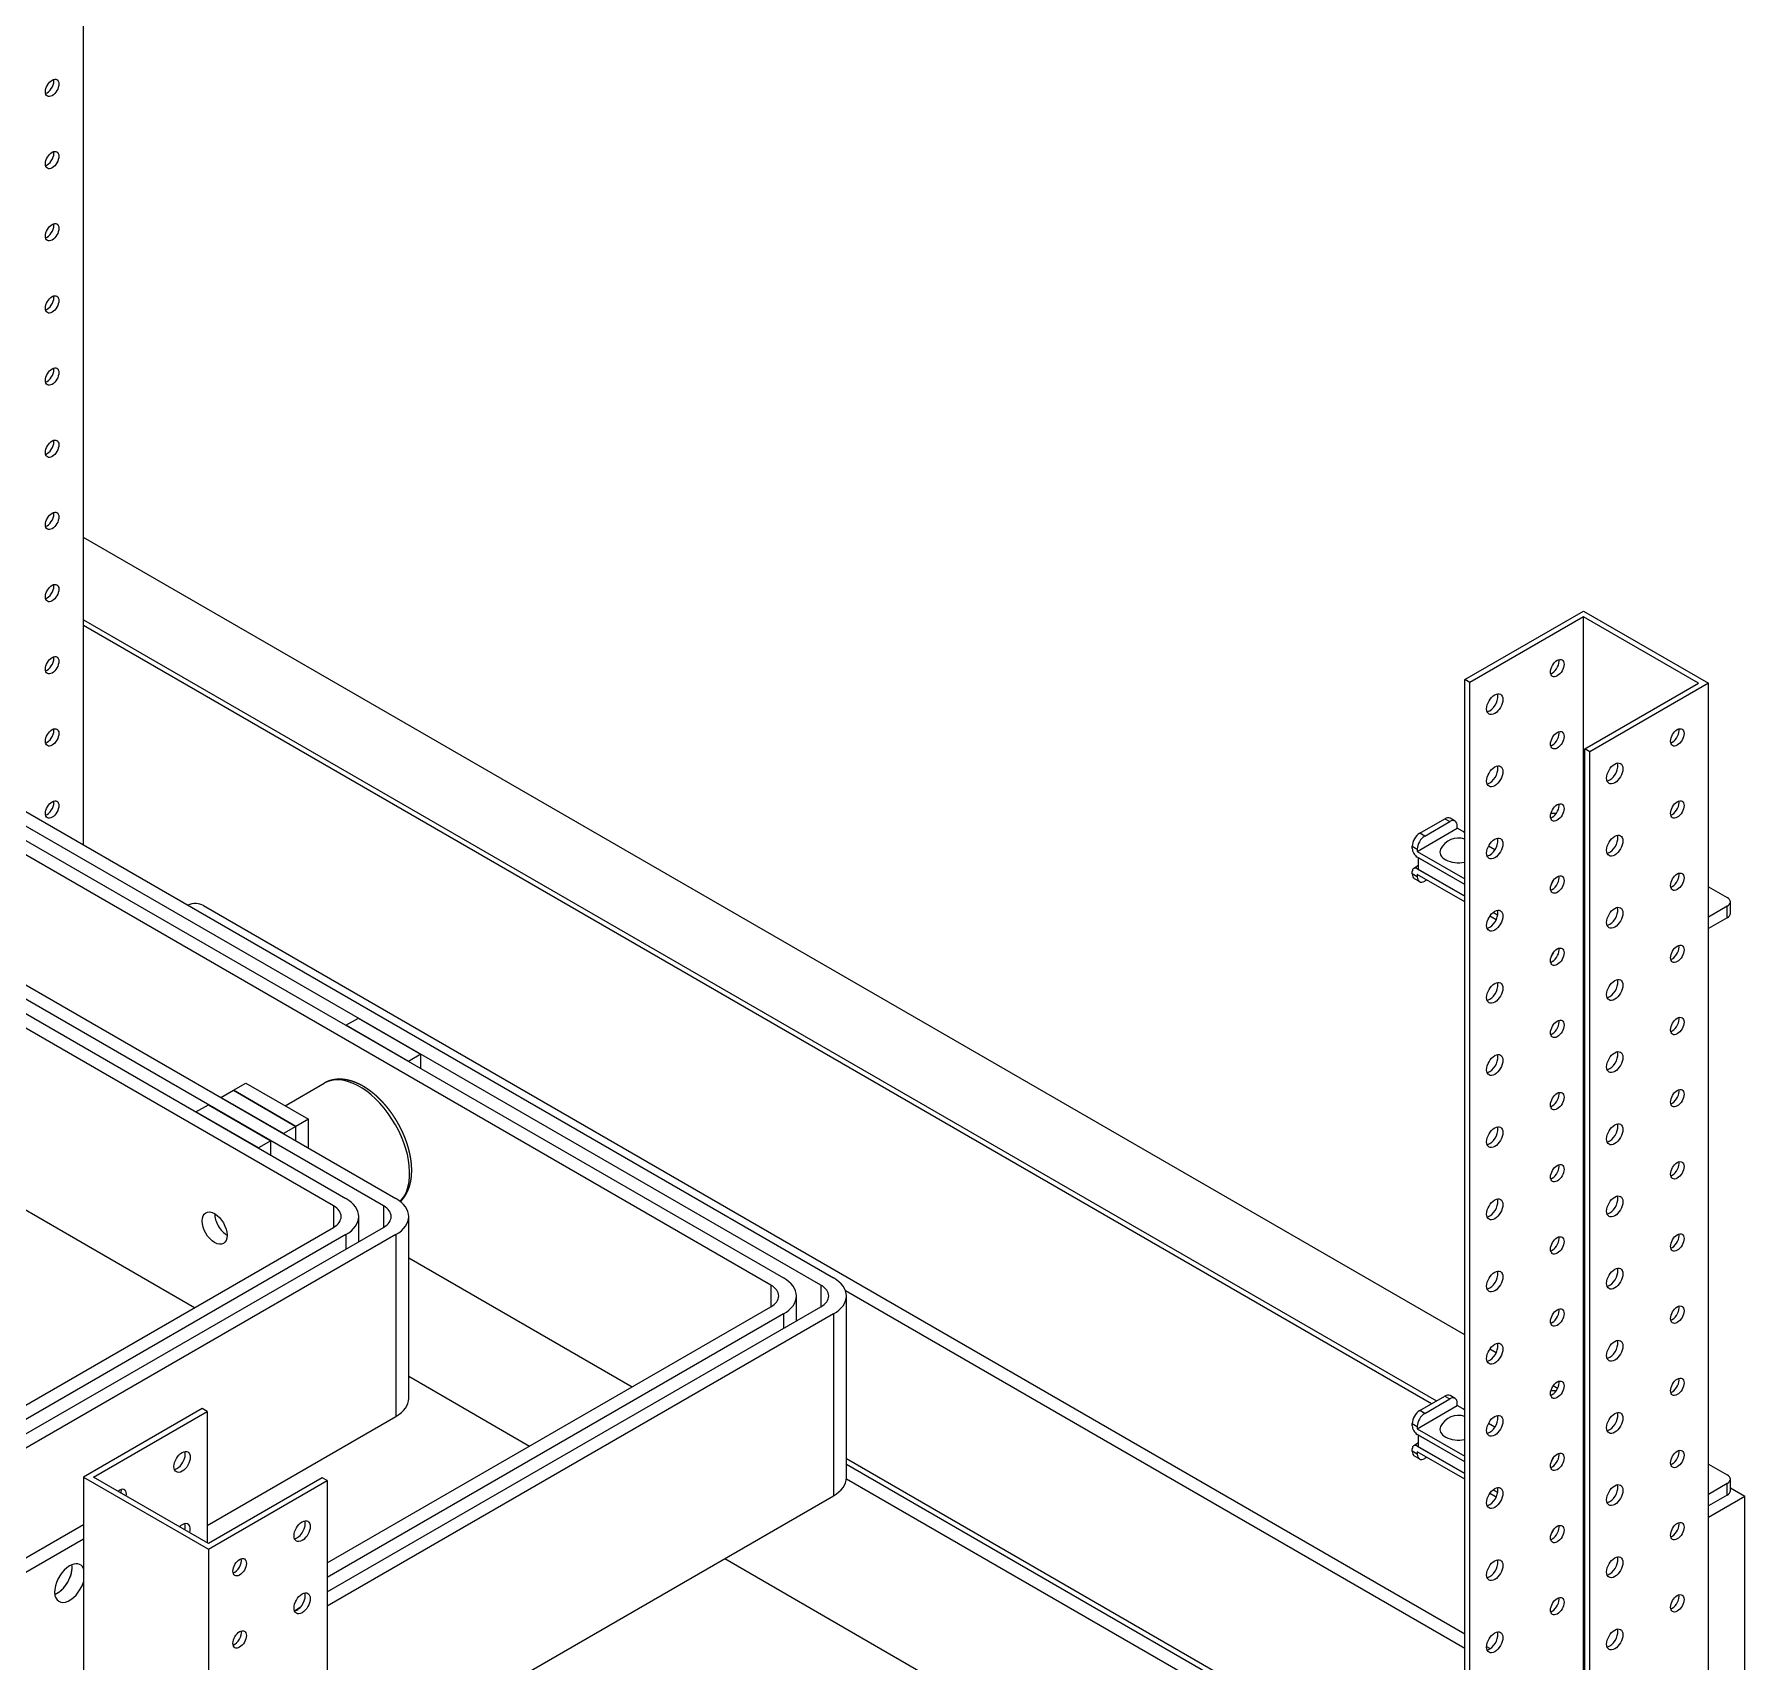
# Model space of a CAD drawing. Header units: millimetres. Extents: x -116965 to 323937, y 291661 to 566926.
# Drawn here: x -24650.4 to -24374, y 315174.1 to 315437.2 of the extents above; entities that cross this region are included whole.
import ezdxf

# ---------------------------------------------------------------- set-up
doc = ezdxf.new("R2010")
doc.units = ezdxf.units.MM
doc.layers.add('ALPHA', color=255, linetype='Continuous')

msp = doc.modelspace()

# ---------------------------------------------------------------- linework, layer by layer
at = {"layer": 'ALPHA'}
for p, q in [((-24642.467477, 315306.172507), (-24642.467477, 315483.935477)), ((-24419.223765, 315226.972339), (-24642.467477, 315355.862156)), ((-24419.223765, 315332.88361), (-24400.030867, 315343.964635)), ((-24400.030867, 315343.031496), (-24418.415643, 315332.41704)), ((-24400.030867, 315343.964635), (-24379.827816, 315332.300398)), ((-24400.030867, 315013.633447), (-24400.030867, 315343.031496)), ((-24381.44406, 315332.300398), (-24400.030867, 315343.031496)), ((-24642.467477, 315342.564926), (-24423.789654, 315216.311227)), ((-24424.597776, 315215.844657), (-24642.467477, 315341.631788)), ((-24740.849145, 315334.979021), (-24591.95985, 315249.017747)), ((-24744.889755, 315332.646174), (-24600.04107, 315249.017747)), ((-24593.980155, 315247.851323), (-24742.728029, 315333.730948)), ((-24419.223765, 315003.135634), (-24419.223765, 315332.88361)), ((-24418.415643, 315332.41704), (-24419.223765, 315332.88361)), ((-24418.415643, 315003.602203), (-24418.415643, 315332.41704)), ((-24399.828836, 315321.685942), (-24381.44406, 315332.300398)), ((-24379.827816, 315332.300398), (-24399.020714, 315321.219373)), ((-24379.827816, 314865.730923), (-24379.827816, 315332.300398)), ((-24602.061376, 315247.851323), (-24746.768639, 315331.398101)), ((-24399.020714, 315321.219373), (-24399.828836, 315321.685942)), ((-24399.828836, 314855.116468), (-24399.828836, 315321.685942)), ((-24399.020714, 314854.649898), (-24399.020714, 315321.219373)), ((-24672.498234, 315318.845078), (-24529.330392, 315236.187086)), ((-24523.269477, 315235.020663), (-24668.780872, 315319.031706)), ((-24666.760567, 315320.19813), (-24521.249172, 315236.187086)), ((-24531.350697, 315235.020663), (-24674.518539, 315317.678654)), ((-24426.496863, 315308.062114), (-24422.456253, 315310.394961)), ((-24425.688741, 315307.595544), (-24421.648131, 315309.928392)), ((-24422.456253, 315310.394961), (-24421.648131, 315309.928392)), ((-24420.790988, 315310.013298), (-24421.59911, 315310.479868)), ((-24426.900924, 315305.122726), (-24420.435948, 315308.855282)), ((-24425.688741, 315307.595544), (-24426.496863, 315308.062114)), ((-24420.435948, 315308.855282), (-24420.435948, 315309.228537)), ((-24419.223765, 315308.155428), (-24420.435948, 315308.855282)), ((-24419.425795, 315308.27207), (-24419.223765, 315308.388712)), ((-24427.709046, 315305.962551), (-24426.900924, 315305.495982)), ((-24427.709046, 315305.589296), (-24427.709046, 315305.962551)), ((-24426.900924, 315305.495982), (-24426.900924, 315305.122726)), ((-24426.900924, 315305.122726), (-24419.223765, 315300.690316)), ((-24414.361109, 315305.347972), (-24415.399109, 315305.947261)), ((-24427.709046, 315301.483484), (-24427.709046, 315301.85674)), ((-24426.900924, 315301.016915), (-24427.709046, 315301.483484)), ((-24426.698894, 315302.82647), (-24427.472353, 315302.379914)), ((-24419.223765, 315299.757177), (-24426.900924, 315304.189587)), ((-24426.900924, 315302.323309), (-24426.698894, 315302.439952)), ((-24426.900924, 315302.323309), (-24419.223765, 315297.890899)), ((-24426.698894, 315302.206667), (-24426.698894, 315304.072945)), ((-24419.223765, 315299.757177), (-24426.698894, 315304.072945)), ((-24419.223765, 315297.890899), (-24426.698894, 315302.206667)), ((-24426.545884, 315300.232154), (-24427.354006, 315300.698723)), ((-24419.223765, 315296.95776), (-24426.900924, 315301.39017)), ((-24426.900924, 315301.39017), (-24426.900924, 315301.016915)), ((-24425.365492, 315300.503688), (-24425.688741, 315300.317061)), ((-24405.110832, 315300.007322), (-24405.139309, 315300.023763)), ((-24379.827816, 315299.40725), (-24376.797358, 315297.657615)), ((-24623.078496, 315296.364248), (-24419.223765, 315178.668664)), ((-24376.797358, 315296.257906), (-24379.827816, 315294.508271)), ((-24376.797358, 315294.391628), (-24376.797358, 315296.257906)), ((-24376.295255, 315295.091482), (-24376.295255, 315296.95776)), ((-24414.159079, 315294.033662), (-24415.197078, 315294.632952)), ((-24413.898885, 315294.816578), (-24414.64915, 315295.249744)), ((-24414.64915, 315295.249744), (-24413.898885, 315294.816578)), ((-24376.797358, 315294.391628), (-24379.827816, 315292.641993)), ((-24600.04107, 315277.011915), (-24598.020765, 315278.178339)), ((-24589.939545, 315271.179797), (-24600.04107, 315277.011915)), ((-24598.020765, 315278.178339), (-24587.91924, 315272.346221)), ((-24587.91924, 315272.346221), (-24589.939545, 315271.179797)), ((-24587.91924, 315270.013373), (-24587.91924, 315272.346221)), ((-24620.244121, 315265.347678), (-24618.223816, 315266.514102)), ((-24618.223816, 315266.514102), (-24616.203511, 315267.680526)), ((-24618.223816, 315266.514102), (-24608.122291, 315260.681984)), ((-24608.122291, 315260.681984), (-24618.223816, 315266.514102)), ((-24616.203511, 315267.680526), (-24606.101986, 315261.848407)), ((-24609.853398, 315264.014286), (-24603.533021, 315267.663358)), ((-24624.284731, 315263.014831), (-24622.264426, 315264.181255)), ((-24614.183206, 315257.182713), (-24624.284731, 315263.014831)), ((-24622.264426, 315264.181255), (-24612.162901, 315258.349136)), ((-24610.142596, 315259.51556), (-24620.244121, 315265.347678)), ((-24608.122291, 315260.681984), (-24610.142596, 315259.51556)), ((-24606.101986, 315261.848407), (-24608.122291, 315260.681984)), ((-24608.122291, 315258.349136), (-24608.122291, 315260.681984)), ((-24608.122291, 315258.349136), (-24608.122291, 315260.681984)), ((-24606.101986, 315257.182713), (-24606.101986, 315261.848407)), ((-24612.162901, 315258.349136), (-24614.183206, 315257.182713)), ((-24612.162901, 315256.016289), (-24612.162901, 315258.349136)), ((-24660.578434, 315252.242285), (-24624.486762, 315231.404749)), ((-24602.061376, 315247.851323), (-24602.061376, 315244.352052)), ((-24593.980155, 315247.851323), (-24593.980155, 315244.352052)), ((-24670.549718, 315204.810289), (-24602.061376, 315244.352052)), ((-24666.509108, 315202.477442), (-24593.980155, 315244.352052)), ((-24597.948976, 315242.060652), (-24597.948976, 315246.101688)), ((-24589.867756, 315216.707811), (-24589.867756, 315246.101688)), ((-24600.04107, 315243.185628), (-24668.529413, 315203.643865)), ((-24591.95985, 315243.185628), (-24664.488803, 315201.311018)), ((-24600.04107, 315243.185628), (-24600.04107, 315240.852781)), ((-24591.95985, 315243.185628), (-24591.95985, 315213.791751)), ((-24589.867756, 315239.411625), (-24553.776084, 315218.574089)), ((-24531.350697, 315235.020663), (-24531.350697, 315231.521391)), ((-24527.238298, 315229.229992), (-24527.238298, 315233.271027)), ((-24523.269477, 315235.020663), (-24523.269477, 315231.521391)), ((-24519.316819, 315234.138303), (-24419.223765, 315176.349551)), ((-24519.157078, 315203.87715), (-24519.157078, 315233.271027)), ((-24603.071528, 315185.447656), (-24523.269477, 315231.521391)), ((-24603.071528, 315190.113351), (-24531.350697, 315231.521391)), ((-24521.249172, 315230.354968), (-24603.071528, 315183.114808)), ((-24529.330392, 315230.354968), (-24603.071528, 315187.780503)), ((-24529.330392, 315230.354968), (-24529.330392, 315228.02212)), ((-24521.249172, 315230.354968), (-24521.249172, 315200.961091)), ((-24414.159079, 315224.048241), (-24415.197078, 315224.64753)), ((-24589.867756, 315220.282276), (-24570.342586, 315209.009414)), ((-24404.215828, 315218.307503), (-24404.937278, 315218.724032)), ((-24426.496863, 315214.748219), (-24422.456253, 315217.081066)), ((-24425.688741, 315214.281649), (-24421.648131, 315216.614497)), ((-24422.456253, 315217.081066), (-24421.648131, 315216.614497)), ((-24420.790988, 315216.699403), (-24421.59911, 315217.165973)), ((-24420.435948, 315215.541387), (-24420.435948, 315215.914643)), ((-24623.274579, 315215.074817), (-24642.467477, 315203.993792)), ((-24640.851233, 315203.993792), (-24622.466457, 315214.608248)), ((-24622.466457, 315214.608248), (-24623.274579, 315215.074817)), ((-24622.466457, 315214.608248), (-24622.466457, 315193.379337)), ((-24622.466457, 315196.178754), (-24591.95985, 315213.791751)), ((-24426.900924, 315211.808831), (-24420.435948, 315215.541387)), ((-24425.688741, 315214.281649), (-24426.496863, 315214.748219)), ((-24419.223765, 315214.841533), (-24420.435948, 315215.541387)), ((-24419.425795, 315214.958175), (-24419.223765, 315215.074817)), ((-24427.709046, 315212.648656), (-24426.900924, 315212.182087)), ((-24427.709046, 315212.275401), (-24427.709046, 315212.648656)), ((-24426.900924, 315212.182087), (-24426.900924, 315211.808831)), ((-24426.900924, 315211.808831), (-24419.223765, 315207.376421)), ((-24419.223765, 315206.443282), (-24426.900924, 315210.875692)), ((-24426.698894, 315208.892772), (-24426.698894, 315210.75905)), ((-24419.223765, 315206.443282), (-24426.698894, 315210.75905)), ((-24414.361109, 315212.034077), (-24415.399109, 315212.633366)), ((-24427.709046, 315208.169589), (-24427.709046, 315208.542845)), ((-24426.900924, 315207.70302), (-24427.709046, 315208.169589)), ((-24426.698894, 315209.512575), (-24427.472353, 315209.066019)), ((-24426.900924, 315209.009414), (-24426.698894, 315209.126057)), ((-24426.900924, 315209.009414), (-24419.223765, 315204.577004)), ((-24419.223765, 315203.643865), (-24426.900924, 315208.076275)), ((-24426.900924, 315208.076275), (-24426.900924, 315207.70302)), ((-24419.223765, 315204.577004), (-24426.698894, 315208.892772)), ((-24519.157078, 315206.985046), (-24425.28468, 315152.787793)), ((-24519.157078, 315206.051907), (-24425.28468, 315151.854654)), ((-24426.545884, 315206.918259), (-24427.354006, 315207.384828)), ((-24425.365492, 315207.189793), (-24425.688741, 315207.003166)), ((-24405.110832, 315206.693427), (-24405.139309, 315206.709868)), ((-24379.827816, 315206.093355), (-24376.797358, 315204.34372)), ((-24642.467477, 315203.993792), (-24622.264426, 315192.329556)), ((-24642.467477, 315203.993792), (-24642.467477, 314737.424318)), ((-24622.264426, 315193.262695), (-24640.851233, 315203.993792)), ((-24603.87965, 315203.87715), (-24622.264426, 315193.262695)), ((-24622.264426, 315192.329556), (-24603.071528, 315203.410581)), ((-24603.071528, 315203.410581), (-24603.87965, 315203.87715)), ((-24603.071528, 315203.410581), (-24603.071528, 314736.841106)), ((-24519.162136, 315203.72198), (-24432.153718, 315153.487647)), ((-24413.898885, 315201.502683), (-24414.64915, 315201.935849)), ((-24414.64915, 315201.935849), (-24413.898885, 315201.502683)), ((-24376.797358, 315202.944011), (-24379.827816, 315201.194376)), ((-24376.797358, 315201.077733), (-24376.797358, 315202.944011)), ((-24376.295255, 315201.777587), (-24376.295255, 315203.643865)), ((-24373.968931, 315200.844448), (-24376.295255, 315202.187553)), ((-24590.545636, 315160.952758), (-24521.249172, 315200.961091)), ((-24414.159079, 315200.719768), (-24415.197078, 315201.319057)), ((-24376.797358, 315201.077733), (-24379.827816, 315199.328098)), ((-24373.968931, 315200.844448), (-24379.827816, 315197.46182)), ((-24373.968931, 314924.16875), (-24373.968931, 315200.844448)), ((-24642.467477, 315196.295396), (-24664.488803, 315183.581378)), ((-24642.467477, 315193.962549), (-24662.468498, 315182.414954)), ((-24622.264426, 315192.329556), (-24622.264426, 314725.760081)), ((-24538.825826, 315190.813205), (-24483.267436, 315158.736553)), ((-24608.361628, 315182.393415), (-24607.415184, 315182.939845)), ((-24415.685393, 315176.625784), (-24415.096872, 315176.286001))]:
    msp.add_line(p, q, dxfattribs=at)
for centre in [(-24420.233917, 315304.059823), (-24420.233917, 315210.745928)]:
    msp.add_arc(centre, 3.216071, 71.69380052, 153.81037469, dxfattribs=at)
for centre, major_axis, start_param, end_param in [((-24647.51824, 315428.530352), (0.771429, 1.336153), 2.3561944902, 8.6393797974), ((-24648.326362, 315428.996922), (0.771429, 1.336153), 3.926990817, 5.7318997087), ((-24648.326362, 315428.996922), (0.771429, 1.336153), 3.692878252, 3.926990817), ((-24647.51824, 315416.866115), (0.771429, 1.336153), 2.3561944902, 8.6393797974), ((-24648.326362, 315417.332685), (0.771429, 1.336153), 3.926990817, 5.7318997087), ((-24648.326362, 315417.332685), (0.771429, 1.336153), 3.692878252, 3.926990817), ((-24647.51824, 315405.201878), (0.771429, 1.336153), 2.3561944902, 8.6393797974), ((-24648.326362, 315405.668448), (0.771429, 1.336153), 3.926990817, 5.7318997087), ((-24648.326362, 315405.668448), (0.771429, 1.336153), 3.692878252, 3.926990817), ((-24647.51824, 315393.537642), (0.771429, 1.336153), 2.3561944902, 8.6393797974), ((-24648.326362, 315394.004211), (0.771429, 1.336153), 3.692878252, 3.926990817), ((-24648.326362, 315394.004211), (0.771429, 1.336153), 3.926990817, 5.7318997087), ((-24647.51824, 315381.873405), (0.771429, 1.336153), 2.3561944902, 8.6393797974), ((-24648.326362, 315382.339974), (0.771429, 1.336153), 3.926990817, 5.7318997087), ((-24648.326362, 315382.339974), (0.771429, 1.336153), 3.692878252, 3.926990817), ((-24647.51824, 315370.209168), (0.771429, 1.336153), 2.3561944902, 8.6393797974), ((-24648.326362, 315370.675737), (0.771429, 1.336153), 3.926990817, 5.7318997087), ((-24648.326362, 315370.675737), (0.771429, 1.336153), 3.692878252, 3.926990817), ((-24647.51824, 315358.544931), (0.771429, 1.336153), 2.3561944902, 8.6393797974), ((-24648.326362, 315359.0115), (0.771429, 1.336153), 3.926990817, 5.7318997087), ((-24648.326362, 315359.0115), (0.771429, 1.336153), 3.692878252, 3.926990817), ((-24647.51824, 315346.880694), (0.771429, 1.336153), 2.3561944902, 8.6393797974), ((-24648.326362, 315347.347264), (0.771429, 1.336153), 3.692878252, 3.926990817), ((-24648.326362, 315347.347264), (0.771429, 1.336153), 3.926990817, 5.7318997087), ((-24647.51824, 315335.216457), (0.771429, 1.336153), 2.3561944902, 8.6393797974), ((-24648.326362, 315335.683027), (0.771429, 1.336153), 3.926990817, 5.7318997087), ((-24404.273507, 315334.749888), (0.771429, 1.336153), 2.3561944902, 8.6393797974), ((-24405.081629, 315335.216457), (0.771429, 1.336153), 3.926990817, 5.7318997087), ((-24648.326362, 315335.683027), (0.771429, 1.336153), 3.692878252, 3.926990817), ((-24405.081629, 315335.216457), (0.771429, 1.336153), 3.692878252, 3.926990817), ((-24414.375033, 315328.917769), (0.928571, 1.608333), 2.3561944902, 8.6393797974), ((-24415.183155, 315329.384339), (0.928571, 1.608333), 3.926990817, 5.8329886172), ((-24415.183155, 315329.384339), (0.928571, 1.608333), 3.5917893435, 3.926990817), ((-24647.51824, 315323.55222), (0.771429, 1.336153), 2.3561944902, 8.6393797974), ((-24648.326362, 315324.01879), (0.771429, 1.336153), 3.926990817, 5.7318997087), ((-24404.273507, 315323.085651), (0.771429, 1.336153), 2.3561944902, 8.6393797974), ((-24405.081629, 315323.55222), (0.771429, 1.336153), 3.926990817, 5.7318997087), ((-24384.878578, 315323.55222), (0.771429, 1.336153), 2.3561944902, 8.6393797974), ((-24385.6867, 315324.01879), (0.771429, 1.336153), 3.926990817, 5.7318997087), ((-24648.326362, 315324.01879), (0.771429, 1.336153), 3.692878252, 3.926990817), ((-24405.081629, 315323.55222), (0.771429, 1.336153), 3.692878252, 3.926990817), ((-24385.6867, 315324.01879), (0.771429, 1.336153), 3.692878252, 3.926990817), ((-24414.375033, 315317.253532), (0.928571, 1.608333), 2.3561944902, 8.6393797974), ((-24415.183155, 315317.720102), (0.928571, 1.608333), 3.926990817, 5.8329886172), ((-24394.980104, 315317.720102), (0.928571, 1.608333), 2.3561944902, 8.6393797974), ((-24395.788226, 315318.186671), (0.928571, 1.608333), 3.926990817, 5.8329886172), ((-24415.183155, 315317.720102), (0.928571, 1.608333), 3.5917893435, 3.926990817), ((-24395.788226, 315318.186671), (0.928571, 1.608333), 3.5917893435, 3.926990817), ((-24647.51824, 315311.887983), (0.771429, 1.336153), 2.3561944902, 8.6393797974), ((-24648.326362, 315312.354553), (0.771429, 1.336153), 3.926990817, 5.7318997087), ((-24404.273507, 315311.421414), (0.771429, 1.336153), 2.3561944902, 8.6393797974), ((-24405.081629, 315311.887983), (0.771429, 1.336153), 3.926990817, 5.7318997087), ((-24384.878578, 315311.887983), (0.771429, 1.336153), 2.3561944902, 8.6393797974), ((-24385.6867, 315312.354553), (0.771429, 1.336153), 3.926990817, 5.7318997087), ((-24648.326362, 315312.354553), (0.771429, 1.336153), 3.692878252, 3.926990817), ((-24422.456253, 315308.995253), (0.857143, 1.484615), 0, 0.7853981634), ((-24421.648131, 315308.528683), (0.857143, 1.484615), 5.4977871438, 7.0685834706), ((-24405.081629, 315311.887983), (0.771429, 1.336153), 3.692878252, 3.926990817), ((-24405.687721, 315303.83966), (-12.857143, 0), 4.6158256164, 4.6821472164), ((-24385.6867, 315312.354553), (0.771429, 1.336153), 3.692878252, 3.926990817), ((-24426.496863, 315306.662405), (0.857143, 1.484615), 0.7853981634, 2.3561944902), ((-24425.688741, 315306.195836), (0.857143, 1.484615), 0.7853981634, 2.3561944902), ((-24414.375033, 315305.589296), (0.928571, 1.608333), 2.3561944902, 8.6393797974), ((-24415.183155, 315306.055865), (0.928571, 1.608333), 3.926990817, 5.8329886172), ((-24394.980104, 315306.055865), (0.928571, 1.608333), 2.3561944902, 8.6393797974), ((-24395.788226, 315306.522435), (0.928571, 1.608333), 3.926990817, 5.8329886172), ((-24426.900924, 315305.122726), (-0.571429, 0.989743), 0.7853981634, 2.3561944902), ((-24420.233917, 315305.006084), (-3, 0), 6.0065067037, 8.1974102982), ((-24415.183155, 315306.055865), (0.928571, 1.608333), 3.5917893435, 3.926990817), ((-24395.788226, 315306.522435), (0.928571, 1.608333), 3.5917893435, 3.926990817), ((-24426.900924, 315301.39017), (-0.571429, 0.989743), 5.4977871438, 7.0685834706), ((-24426.496863, 315302.183338), (0.857143, 1.484615), 2.3561944902, 3.1415926536), ((-24384.878578, 315300.223747), (0.771429, 1.336153), 2.3561944902, 8.6393797974), ((-24385.6867, 315300.690316), (0.771429, 1.336153), 3.926990817, 5.7318997087), ((-24425.688741, 315301.716769), (0.857143, 1.484615), 2.3561944902, 3.926990817), ((-24404.273507, 315299.757177), (0.771429, 1.336153), 2.3561944902, 8.6393797974), ((-24405.081629, 315300.223747), (0.771429, 1.336153), 3.692878252, 3.926990817), ((-24405.889751, 315300.690316), (0.885714, 1.534102), 4.5048673228, 4.919910638), ((-24405.081629, 315300.223747), (0.771429, 1.336153), 3.926990817, 5.7318997087), ((-24385.6867, 315300.690316), (0.771429, 1.336153), 3.692878252, 3.926990817), ((-24626.507067, 315290.425788), (3.428571, 5.93846), 0, 0.6006685985), ((-24394.980104, 315294.391628), (0.928571, 1.608333), 2.3561944902, 8.6393797974), ((-24395.788226, 315294.858198), (0.928571, 1.608333), 3.926990817, 5.8329886172), ((-24378.009541, 315296.95776), (-1.714286, 0), 2.3561944902, 3.926990817), ((-24414.375033, 315293.925059), (0.928571, 1.608333), 2.3561944902, 8.6393797974), ((-24415.183155, 315294.391628), (0.928571, 1.608333), 3.926990817, 5.8329886172), ((-24395.788226, 315294.858198), (0.928571, 1.608333), 3.5917893435, 3.926990817), ((-24378.009541, 315295.091482), (-1.714286, 0), 2.3561944902, 3.1415926536), ((-24415.183155, 315294.391628), (0.928571, 1.608333), 3.5917893435, 3.926990817), ((-24404.273507, 315288.09294), (0.771429, 1.336153), 2.3561944902, 8.6393797974), ((-24405.889751, 315289.026079), (0.885714, 1.534102), 4.5048673228, 4.919910638), ((-24405.081629, 315288.55951), (0.771429, 1.336153), 3.926990817, 5.7318997087), ((-24384.878578, 315288.55951), (0.771429, 1.336153), 2.3561944902, 8.6393797974), ((-24385.6867, 315289.026079), (0.771429, 1.336153), 3.692878252, 3.926990817), ((-24385.6867, 315289.026079), (0.771429, 1.336153), 3.926990817, 5.7318997087), ((-24405.081629, 315288.55951), (0.771429, 1.336153), 3.692878252, 3.926990817), ((-24414.375033, 315282.260822), (0.928571, 1.608333), 2.3561944902, 8.6393797974), ((-24415.183155, 315282.727391), (0.928571, 1.608333), 3.926990817, 5.8329886172), ((-24394.980104, 315282.727391), (0.928571, 1.608333), 2.3561944902, 8.6393797974), ((-24395.788226, 315283.193961), (0.928571, 1.608333), 3.926990817, 5.8329886172), ((-24415.183155, 315282.727391), (0.928571, 1.608333), 3.5917893435, 3.926990817), ((-24395.788226, 315283.193961), (0.928571, 1.608333), 3.5917893435, 3.926990817), ((-24404.273507, 315276.428703), (0.771429, 1.336153), 2.3561944902, 8.6393797974), ((-24405.081629, 315276.895273), (0.771429, 1.336153), 3.926990817, 5.7318997087), ((-24384.878578, 315276.895273), (0.771429, 1.336153), 2.3561944902, 8.6393797974), ((-24385.6867, 315277.361842), (0.771429, 1.336153), 3.926990817, 5.7318997087), ((-24405.081629, 315276.895273), (0.771429, 1.336153), 3.692878252, 3.926990817), ((-24385.6867, 315277.361842), (0.771429, 1.336153), 3.692878252, 3.926990817), ((-24414.375033, 315270.596585), (0.928571, 1.608333), 2.3561944902, 8.6393797974), ((-24415.183155, 315271.063154), (0.928571, 1.608333), 3.926990817, 5.8329886172), ((-24394.980104, 315271.063154), (0.928571, 1.608333), 2.3561944902, 8.6393797974), ((-24395.788226, 315271.529724), (0.928571, 1.608333), 3.926990817, 5.8329886172), ((-24597.818735, 315257.765924), (-5.714286, 9.897433), 3.3054302174, 6.2831853072), ((-24415.183155, 315271.063154), (0.928571, 1.608333), 3.5917893435, 3.926990817), ((-24395.788226, 315271.529724), (0.928571, 1.608333), 3.5917893435, 3.926990817), ((-24404.273507, 315264.764467), (0.771429, 1.336153), 2.3561944902, 8.6393797974), ((-24405.081629, 315265.231036), (0.771429, 1.336153), 3.926990817, 5.7318997087), ((-24384.878578, 315265.231036), (0.771429, 1.336153), 2.3561944902, 8.6393797974), ((-24385.6867, 315265.697605), (0.771429, 1.336153), 3.926990817, 5.7318997087), ((-24405.081629, 315265.231036), (0.771429, 1.336153), 3.692878252, 3.926990817), ((-24385.6867, 315265.697605), (0.771429, 1.336153), 3.692878252, 3.926990817), ((-24414.375033, 315258.932348), (0.928571, 1.608333), 2.3561944902, 8.6393797974), ((-24415.183155, 315259.398918), (0.928571, 1.608333), 3.926990817, 5.8329886172), ((-24394.980104, 315259.398918), (0.928571, 1.608333), 2.3561944902, 8.6393797974), ((-24395.788226, 315259.865487), (0.928571, 1.608333), 3.926990817, 5.8329886172), ((-24415.183155, 315259.398918), (0.928571, 1.608333), 3.5917893435, 3.926990817), ((-24395.788226, 315259.865487), (0.928571, 1.608333), 3.5917893435, 3.926990817), ((-24404.273507, 315253.10023), (0.771429, 1.336153), 2.3561944902, 8.6393797974), ((-24405.081629, 315253.566799), (0.771429, 1.336153), 3.926990817, 5.7318997087), ((-24384.878578, 315253.566799), (0.771429, 1.336153), 2.3561944902, 8.6393797974), ((-24385.6867, 315254.033369), (0.771429, 1.336153), 3.926990817, 5.7318997087), ((-24405.081629, 315253.566799), (0.771429, 1.336153), 3.692878252, 3.926990817), ((-24385.6867, 315254.033369), (0.771429, 1.336153), 3.692878252, 3.926990817), ((-24605.091833, 315246.101688), (-7.142857, 0), 2.3561944902, 3.926990817), ((-24597.010613, 315246.101688), (-7.142857, 0), 2.3561944902, 3.926990817), ((-24414.375033, 315247.268111), (0.928571, 1.608333), 2.3561944902, 8.6393797974), ((-24415.183155, 315247.734681), (0.928571, 1.608333), 3.926990817, 5.8329886172), ((-24394.980104, 315247.734681), (0.928571, 1.608333), 2.3561944902, 8.6393797974), ((-24395.788226, 315248.20125), (0.928571, 1.608333), 3.926990817, 5.8329886172), ((-24621.254274, 315244.23541), (-1.428571, 2.474358), 0.7853981634, 7.0685834706), ((-24619.233969, 315245.401833), (-1.428571, 2.474358), 0.7853981634, 2.3561944902), ((-24619.233969, 315245.401833), (-1.428571, 2.474358), 0.7853981634, 2.3561944902), ((-24605.091833, 315246.101688), (-4.285714, 0), 2.3561944902, 3.926990817), ((-24597.010613, 315246.101688), (-4.285714, 0), 2.3561944902, 3.926990817), ((-24415.183155, 315247.734681), (0.928571, 1.608333), 3.5917893435, 3.926990817), ((-24395.788226, 315248.20125), (0.928571, 1.608333), 3.5917893435, 3.926990817), ((-24384.878578, 315241.902562), (0.771429, 1.336153), 2.3561944902, 8.6393797974), ((-24404.273507, 315241.435993), (0.771429, 1.336153), 2.3561944902, 8.6393797974), ((-24405.081629, 315241.902562), (0.771429, 1.336153), 3.692878252, 3.926990817), ((-24405.081629, 315241.902562), (0.771429, 1.336153), 3.926990817, 5.7318997087), ((-24385.6867, 315242.369132), (0.771429, 1.336153), 3.692878252, 3.926990817), ((-24385.6867, 315242.369132), (0.771429, 1.336153), 3.926990817, 5.7318997087), ((-24394.980104, 315236.070444), (0.928571, 1.608333), 2.3561944902, 8.6393797974), ((-24534.381155, 315233.271027), (-7.142857, 0), 2.3561944902, 3.926990817), ((-24526.299935, 315233.271027), (-7.142857, 0), 2.3561944902, 3.926990817), ((-24414.375033, 315235.603874), (0.928571, 1.608333), 2.3561944902, 8.6393797974), ((-24415.183155, 315236.070444), (0.928571, 1.608333), 3.926990817, 5.8329886172), ((-24395.788226, 315236.537013), (0.928571, 1.608333), 3.926990817, 5.8329886172), ((-24534.381155, 315233.271027), (-4.285714, 0), 2.3561944902, 3.926990817), ((-24526.299935, 315233.271027), (-4.285714, 0), 2.3561944902, 3.926990817), ((-24415.183155, 315236.070444), (0.928571, 1.608333), 3.5917893435, 3.926990817), ((-24395.788226, 315236.537013), (0.928571, 1.608333), 3.5917893435, 3.926990817), ((-24404.273507, 315229.771756), (0.771429, 1.336153), 2.3561944902, 8.6393797974), ((-24405.081629, 315230.238325), (0.771429, 1.336153), 3.926990817, 5.7318997087), ((-24384.878578, 315230.238325), (0.771429, 1.336153), 2.3561944902, 8.6393797974), ((-24385.6867, 315230.704895), (0.771429, 1.336153), 3.926990817, 5.7318997087), ((-24405.081629, 315230.238325), (0.771429, 1.336153), 3.692878252, 3.926990817), ((-24385.6867, 315230.704895), (0.771429, 1.336153), 3.692878252, 3.926990817), ((-24414.375033, 315223.939637), (0.928571, 1.608333), 2.3561944902, 8.6393797974), ((-24415.183155, 315224.406207), (0.928571, 1.608333), 3.926990817, 5.8329886172), ((-24394.980104, 315224.406207), (0.928571, 1.608333), 2.3561944902, 8.6393797974), ((-24395.788226, 315224.872776), (0.928571, 1.608333), 3.926990817, 5.8329886172), ((-24415.183155, 315224.406207), (0.928571, 1.608333), 3.5917893435, 3.926990817), ((-24395.788226, 315224.872776), (0.928571, 1.608333), 3.5917893435, 3.926990817), ((-24404.273507, 315218.107519), (0.771429, 1.336153), 2.3561944902, 8.6393797974), ((-24405.081629, 315218.574089), (0.771429, 1.336153), 3.926990817, 5.7318997087), ((-24384.878578, 315218.574089), (0.771429, 1.336153), 2.3561944902, 8.6393797974), ((-24385.6867, 315219.040658), (0.771429, 1.336153), 3.926990817, 5.7318997087), ((-24597.010613, 315216.707811), (-7.142857, 0), 2.3561944902, 3.1415926536), ((-24422.456253, 315215.681358), (0.857143, 1.484615), 0, 0.7853981634), ((-24421.648131, 315215.214788), (0.857143, 1.484615), 5.4977871438, 7.0685834706), ((-24405.081629, 315218.574089), (0.771429, 1.336153), 3.692878252, 3.926990817), ((-24405.687721, 315210.525765), (-12.857143, 0), 4.6158256164, 4.6821472164), ((-24385.6867, 315219.040658), (0.771429, 1.336153), 3.692878252, 3.926990817), ((-24426.496863, 315213.34851), (0.857143, 1.484615), 0.7853981634, 2.3561944902), ((-24425.688741, 315212.881941), (0.857143, 1.484615), 0.7853981634, 2.3561944902), ((-24414.375033, 315212.275401), (0.928571, 1.608333), 2.3561944902, 8.6393797974), ((-24415.183155, 315212.74197), (0.928571, 1.608333), 3.926990817, 5.8329886172), ((-24394.980104, 315212.74197), (0.928571, 1.608333), 2.3561944902, 8.6393797974), ((-24395.788226, 315213.20854), (0.928571, 1.608333), 3.926990817, 5.8329886172), ((-24426.900924, 315211.808831), (-0.571429, 0.989743), 0.7853981634, 2.3561944902), ((-24420.233917, 315211.692189), (-3, 0), 6.0065067037, 8.1974102982), ((-24415.183155, 315212.74197), (0.928571, 1.608333), 3.5917893435, 3.926990817), ((-24395.788226, 315213.20854), (0.928571, 1.608333), 3.5917893435, 3.926990817), ((-24626.507067, 315206.443282), (0.928571, 1.608333), 2.3561944902, 8.6393797974), ((-24627.315189, 315206.909852), (0.928571, 1.608333), 3.5917893435, 5.8329886172), ((-24426.900924, 315208.076275), (-0.571429, 0.989743), 5.4977871438, 7.0685834706), ((-24426.496863, 315208.869443), (0.857143, 1.484615), 2.3561944902, 3.1415926536), ((-24425.688741, 315208.402874), (0.857143, 1.484615), 2.3561944902, 3.926990817), ((-24404.273507, 315206.443282), (0.771429, 1.336153), 2.3561944902, 8.6393797974), ((-24405.081629, 315206.909852), (0.771429, 1.336153), 3.926990817, 5.7318997087), ((-24384.878578, 315206.909852), (0.771429, 1.336153), 2.3561944902, 8.6393797974), ((-24385.6867, 315207.376421), (0.771429, 1.336153), 3.926990817, 5.7318997087), ((-24405.081629, 315206.909852), (0.771429, 1.336153), 3.692878252, 3.926990817), ((-24405.889751, 315207.376421), (0.885714, 1.534102), 4.5048673228, 4.919910638), ((-24385.6867, 315207.376421), (0.771429, 1.336153), 3.692878252, 3.926990817), ((-24636.608593, 315200.611164), (0.771429, 1.336153), 5.2636745788, 7.0685834706), ((-24637.416715, 315201.077733), (0.771429, 1.336153), 5.2636745788, 5.7318997087), ((-24526.299935, 315203.87715), (-7.142857, 0), 2.3561944902, 3.1415926536), ((-24414.375033, 315200.611164), (0.928571, 1.608333), 2.3561944902, 8.6393797974), ((-24415.183155, 315201.077733), (0.928571, 1.608333), 3.926990817, 5.8329886172), ((-24394.980104, 315201.077733), (0.928571, 1.608333), 2.3561944902, 8.6393797974), ((-24395.788226, 315201.544303), (0.928571, 1.608333), 3.926990817, 5.8329886172), ((-24378.009541, 315203.643865), (-1.714286, 0), 2.3561944902, 3.926990817), ((-24636.608593, 315200.611164), (0.771429, 1.336153), 0.7853981634, 1.0195107284), ((-24415.183155, 315201.077733), (0.928571, 1.608333), 3.5917893435, 3.926990817), ((-24395.788226, 315201.544303), (0.928571, 1.608333), 3.5917893435, 3.926990817), ((-24378.009541, 315201.777587), (-1.714286, 0), 2.3561944902, 3.1415926536), ((-24626.507067, 315194.779045), (0.928571, 1.608333), 5.1625856703, 7.0685834706), ((-24627.315189, 315195.245615), (0.928571, 1.608333), 5.1625856703, 5.8329886172), ((-24607.112138, 315195.245615), (0.928571, 1.608333), 2.3561944902, 8.6393797974), ((-24607.92026, 315195.712184), (0.928571, 1.608333), 3.5917893435, 5.8329886172), ((-24384.878578, 315195.245615), (0.771429, 1.336153), 2.3561944902, 8.6393797974), ((-24385.6867, 315195.712184), (0.771429, 1.336153), 3.926990817, 5.7318997087), ((-24626.507067, 315194.779045), (0.928571, 1.608333), 0.7853981634, 1.1205996369), ((-24404.273507, 315194.779045), (0.771429, 1.336153), 2.3561944902, 8.6393797974), ((-24405.081629, 315195.245615), (0.771429, 1.336153), 3.692878252, 3.926990817), ((-24405.889751, 315195.712184), (0.885714, 1.534102), 4.5048673228, 4.919910638), ((-24405.081629, 315195.245615), (0.771429, 1.336153), 3.926990817, 5.7318997087), ((-24385.6867, 315195.712184), (0.771429, 1.336153), 3.692878252, 3.926990817), ((-24617.213664, 315189.413496), (0.771429, 1.336153), 2.3561944902, 8.6393797974), ((-24414.375033, 315188.946927), (0.928571, 1.608333), 2.3561944902, 8.6393797974), ((-24394.980104, 315189.413496), (0.928571, 1.608333), 2.3561944902, 8.6393797974), ((-24395.788226, 315189.880066), (0.928571, 1.608333), 3.926990817, 5.8329886172), ((-24644.689813, 315186.847364), (1.714286, 2.96923), 0.7853981634, 5.0866492815), ((-24646.710118, 315188.013788), (1.714286, 2.96923), 3.7717298997, 5.6530480611), ((-24646.710118, 315188.013788), (1.714286, 2.96923), 3.926990817, 5.6530480611), ((-24644.689813, 315186.847364), (1.714286, 2.96923), 5.9089250061, 7.0685834706), ((-24618.021786, 315189.880066), (0.771429, 1.336153), 3.692878252, 5.7318997087), ((-24415.183155, 315189.413496), (0.928571, 1.608333), 3.926990817, 5.8329886172), ((-24395.788226, 315189.880066), (0.928571, 1.608333), 3.5917893435, 3.926990817), ((-24607.112138, 315183.581378), (0.928571, 1.608333), 2.3561944902, 8.6393797974), ((-24415.183155, 315189.413496), (0.928571, 1.608333), 3.5917893435, 3.926990817), ((-24646.710118, 315188.013788), (1.714286, 2.96923), 3.7717298997, 3.926990817), ((-24607.92026, 315184.047947), (0.928571, 1.608333), 3.5917893435, 5.8329886172), ((-24404.273507, 315183.114808), (0.771429, 1.336153), 2.3561944902, 8.6393797974), ((-24405.081629, 315183.581378), (0.771429, 1.336153), 3.926990817, 5.7318997087), ((-24384.878578, 315183.581378), (0.771429, 1.336153), 2.3561944902, 8.6393797974), ((-24385.6867, 315184.047947), (0.771429, 1.336153), 3.692878252, 3.926990817), ((-24385.6867, 315184.047947), (0.771429, 1.336153), 3.926990817, 5.7318997087), ((-24405.081629, 315183.581378), (0.771429, 1.336153), 3.692878252, 3.926990817), ((-24617.213664, 315177.749259), (0.771429, 1.336153), 2.3561944902, 8.6393797974), ((-24618.021786, 315178.215829), (0.771429, 1.336153), 3.692878252, 5.7318997087), ((-24414.375033, 315177.28269), (0.928571, 1.608333), 2.3561944902, 8.6393797974), ((-24415.183155, 315177.749259), (0.928571, 1.608333), 3.926990817, 5.8329886172), ((-24394.980104, 315177.749259), (0.928571, 1.608333), 2.3561944902, 8.6393797974), ((-24395.788226, 315178.215829), (0.928571, 1.608333), 3.926990817, 5.8329886172), ((-24415.183155, 315177.749259), (0.928571, 1.608333), 3.5917893435, 3.926990817), ((-24395.788226, 315178.215829), (0.928571, 1.608333), 3.5917893435, 3.926990817)]:
    msp.add_ellipse(centre, major_axis=major_axis, ratio=0.5773502692, start_param=start_param, end_param=end_param, dxfattribs=at)
msp.add_open_spline([(-24591.22932, 315248.523605), (-24591.208686, 315248.543332), (-24591.128253, 315248.622534), (-24591.049603, 315248.703695), (-24590.972757, 315248.78677), (-24590.897733, 315248.871715), (-24590.824548, 315248.958483), (-24590.753215, 315249.047031), (-24590.683745, 315249.137315), (-24590.616148, 315249.22929), (-24590.550429, 315249.322915), (-24590.484578, 315249.421228), (-24590.420737, 315249.521207), (-24590.358908, 315249.622811), (-24590.299089, 315249.725995), (-24590.241279, 315249.830719), (-24590.185475, 315249.936943), (-24590.131672, 315250.044629), (-24590.079864, 315250.153738), (-24590.030045, 315250.264235), (-24589.982208, 315250.376085), (-24589.936344, 315250.489254), (-24589.892444, 315250.603711), (-24589.850501, 315250.719423), (-24589.810504, 315250.83636), (-24589.772443, 315250.954493), (-24589.736309, 315251.073794), (-24589.702093, 315251.194234), (-24589.669783, 315251.315786), (-24589.639369, 315251.438426), (-24589.610843, 315251.562126), (-24589.581075, 315251.702121), (-24589.553656, 315251.843384), (-24589.52857, 315251.985883), (-24589.505805, 315252.129583), (-24589.485346, 315252.274453), (-24589.467181, 315252.42046), (-24589.451297, 315252.567571), (-24589.437682, 315252.715755), (-24589.426322, 315252.86498), (-24589.417205, 315253.015215), (-24589.410321, 315253.166429), (-24589.405656, 315253.318589), (-24589.403199, 315253.471664), (-24589.402939, 315253.625624), (-24589.404864, 315253.780436), (-24589.408963, 315253.936068), (-24589.415224, 315254.092488), (-24589.423638, 315254.249666), (-24589.434192, 315254.407567), (-24589.446875, 315254.566159), (-24589.462108, 315254.729742), (-24589.479563, 315254.893984), (-24589.499229, 315255.058848), (-24589.521093, 315255.2243), (-24589.545143, 315255.390302), (-24589.571367, 315255.556818), (-24589.599751, 315255.723809), (-24589.630284, 315255.89124), (-24589.662951, 315256.059071), (-24589.69774, 315256.227265), (-24589.734637, 315256.395784), (-24589.77363, 315256.56459), (-24589.814702, 315256.733643), (-24589.857842, 315256.902905), (-24589.903033, 315257.072336), (-24589.950262, 315257.241896), (-24589.999513, 315257.411548), (-24590.050771, 315257.58125), (-24590.104021, 315257.750962), (-24590.159245, 315257.920645), (-24590.216005, 315258.08902), (-24590.274679, 315258.257288), (-24590.33525, 315258.425407), (-24590.397703, 315258.593339), (-24590.462019, 315258.761044), (-24590.528181, 315258.928481), (-24590.596171, 315259.095611), (-24590.665972, 315259.262394), (-24590.737564, 315259.42879), (-24590.810928, 315259.594758), (-24590.886046, 315259.76026), (-24590.962898, 315259.925254), (-24591.041464, 315260.089701), (-24591.121724, 315260.253562), (-24591.203657, 315260.416795), (-24591.287243, 315260.579362), (-24591.372461, 315260.741223), (-24591.459289, 315260.902337), (-24591.547705, 315261.062667), (-24591.637688, 315261.222171), (-24591.728827, 315261.380147), (-24591.821475, 315261.537227), (-24591.91561, 315261.693374), (-24592.011208, 315261.848549), (-24592.108247, 315262.002713), (-24592.206704, 315262.15583), (-24592.306554, 315262.307862), (-24592.407775, 315262.458771), (-24592.510342, 315262.608519), (-24592.614231, 315262.757071), (-24592.719417, 315262.904389), (-24592.825877, 315263.050437), (-24592.933586, 315263.195178), (-24593.042518, 315263.338577), (-24593.152649, 315263.480598), (-24593.263953, 315263.621206), (-24593.376405, 315263.760366), (-24593.48998, 315263.898042), (-24593.604652, 315264.034201), (-24593.720396, 315264.168809), (-24593.83763, 315264.302332), (-24593.955892, 315264.434224), (-24594.075156, 315264.564451), (-24594.195395, 315264.692981), (-24594.316583, 315264.81978), (-24594.438695, 315264.944815), (-24594.561703, 315265.068056), (-24594.685583, 315265.189469), (-24594.810307, 315265.309024), (-24594.935851, 315265.426689), (-24595.062186, 315265.542434), (-24595.189289, 315265.656228), (-24595.317133, 315265.768041), (-24595.445692, 315265.877843), (-24595.57494, 315265.985605), (-24595.704853, 315266.091298), (-24595.835405, 315266.194892), (-24595.96657, 315266.296359), (-24596.098325, 315266.395671), (-24596.230643, 315266.492799), (-24596.364515, 315266.58843), (-24596.49891, 315266.681788), (-24596.633803, 315266.772843), (-24596.769169, 315266.861568), (-24596.904985, 315266.947935), (-24597.041224, 315267.031917), (-24597.177865, 315267.113484), (-24597.314883, 315267.19261), (-24597.452255, 315267.269266), (-24597.589957, 315267.343425), (-24597.727966, 315267.415059), (-24597.866258, 315267.48414), (-24598.004812, 315267.550639), (-24598.143604, 315267.614528), (-24598.282611, 315267.675778), (-24598.42181, 315267.73436), (-24598.561178, 315267.790245), (-24598.700692, 315267.843402), (-24598.840327, 315267.893801), (-24598.980061, 315267.941412), (-24599.116579, 315267.985182), (-24599.253144, 315268.026233), (-24599.389732, 315268.064535), (-24599.526319, 315268.100058), (-24599.662878, 315268.13277), (-24599.799384, 315268.162639), (-24599.935808, 315268.189633), (-24600.072121, 315268.213718), (-24600.208292, 315268.234863), (-24600.344288, 315268.253033), (-24600.480076, 315268.268195), (-24600.615619, 315268.280314), (-24600.750878, 315268.289358), (-24600.885811, 315268.295291), (-24601.020375, 315268.298082), (-24601.154523, 315268.297697), (-24601.288206, 315268.294104), (-24601.42137, 315268.287274), (-24601.553961, 315268.277178), (-24601.685919, 315268.263787), (-24601.801245, 315268.249289), (-24601.91599, 315268.232216), (-24602.03011, 315268.212554), (-24602.143557, 315268.19029), (-24602.25628, 315268.165416), (-24602.368229, 315268.137924), (-24602.479353, 315268.107808), (-24602.589596, 315268.075068), (-24602.698905, 315268.039703), (-24602.807224, 315268.001716), (-24602.914497, 315267.961115), (-24603.020668, 315267.917909), (-24603.12568, 315267.87211), (-24603.229476, 315267.823734), (-24603.332002, 315267.772802), (-24603.433201, 315267.719334), (-24603.533021, 315267.663358)], degree=1, knots=[2.4943548799, 2.4943548799, 2.4979419279, 2.5121166717, 2.5262914155, 2.5404661592, 2.554640903, 2.5688156468, 2.5829903906, 2.5971651343, 2.6113398781, 2.6255146219, 2.6401439996, 2.6547733774, 2.6694027552, 2.6840321329, 2.6986615107, 2.7132908885, 2.7279202662, 2.742549644, 2.7571790217, 2.7718083995, 2.7864377773, 2.801067155, 2.8156965328, 2.8303259106, 2.8449552883, 2.8595846661, 2.8742140439, 2.8888434216, 2.9034727994, 2.9181021771, 2.9345128744, 2.9509235717, 2.967334269, 2.9837449663, 3.0001556636, 3.0165663609, 3.0329770582, 3.0493877554, 3.0657984527, 3.08220915, 3.0986198473, 3.1150305446, 3.1314412419, 3.1478519392, 3.1642626365, 3.1806733338, 3.197084031, 3.2134947283, 3.2299054256, 3.2463161229, 3.2631722034, 3.2800282839, 3.2968843644, 3.3137404449, 3.3305965253, 3.3474526058, 3.3643086863, 3.3811647668, 3.3980208473, 3.4148769278, 3.4317330083, 3.4485890888, 3.4654451692, 3.4823012497, 3.4991573302, 3.5160134107, 3.5328694912, 3.5497255717, 3.5665816522, 3.5834377327, 3.600170791, 3.6169038494, 3.6336369078, 3.6503699662, 3.6671030246, 3.683836083, 3.7005691414, 3.7173021998, 3.7340352582, 3.7507683166, 3.767501375, 3.7842344334, 3.8009674917, 3.8177005501, 3.8344336085, 3.8511666669, 3.8678997253, 3.8846327837, 3.9013658421, 3.9180989005, 3.9347615896, 3.9514242788, 3.9680869679, 3.9847496571, 4.0014123462, 4.0180750354, 4.0347377245, 4.0514004137, 4.0680631028, 4.084725792, 4.1013884811, 4.1180511703, 4.1347138594, 4.1513765486, 4.1680392377, 4.1847019269, 4.201364616, 4.2180273052, 4.2346899943, 4.2513526835, 4.2680784906, 4.2848042978, 4.3015301049, 4.318255912, 4.3349817192, 4.3517075263, 4.3684333335, 4.3851591406, 4.4018849477, 4.4186107549, 4.435336562, 4.4520623692, 4.4687881763, 4.4855139835, 4.5022397906, 4.5189655977, 4.5356914049, 4.552417212, 4.5691430192, 4.5858688263, 4.6027221462, 4.6195754661, 4.636428786, 4.6532821059, 4.6701354258, 4.6869887457, 4.7038420656, 4.7206953855, 4.7375487054, 4.7544020253, 4.7712553452, 4.7881086651, 4.804961985, 4.8218153049, 4.8386686248, 4.8555219447, 4.8723752646, 4.8892285845, 4.9060819044, 4.9229352243, 4.9393920667, 4.955848909, 4.9723057514, 4.9887625937, 5.0052194361, 5.0216762784, 5.0381331208, 5.0545899631, 5.0710468055, 5.0875036479, 5.1039604902, 5.1204173326, 5.1368741749, 5.1533310173, 5.1697878596, 5.186244702, 5.2027015443, 5.2191583867, 5.2356152291, 5.2520720714, 5.2665258992, 5.280979727, 5.2954335548, 5.3098873826, 5.3243412103, 5.3387950381, 5.3532488659, 5.3677026937, 5.3821565215, 5.3966103493, 5.4110641771, 5.4255180048, 5.4399718326, 5.4544256604, 5.4688794882, 5.483333316, 5.4977871438, 5.4977871438], dxfattribs=at)

doc.saveas('drawing.dxf')
